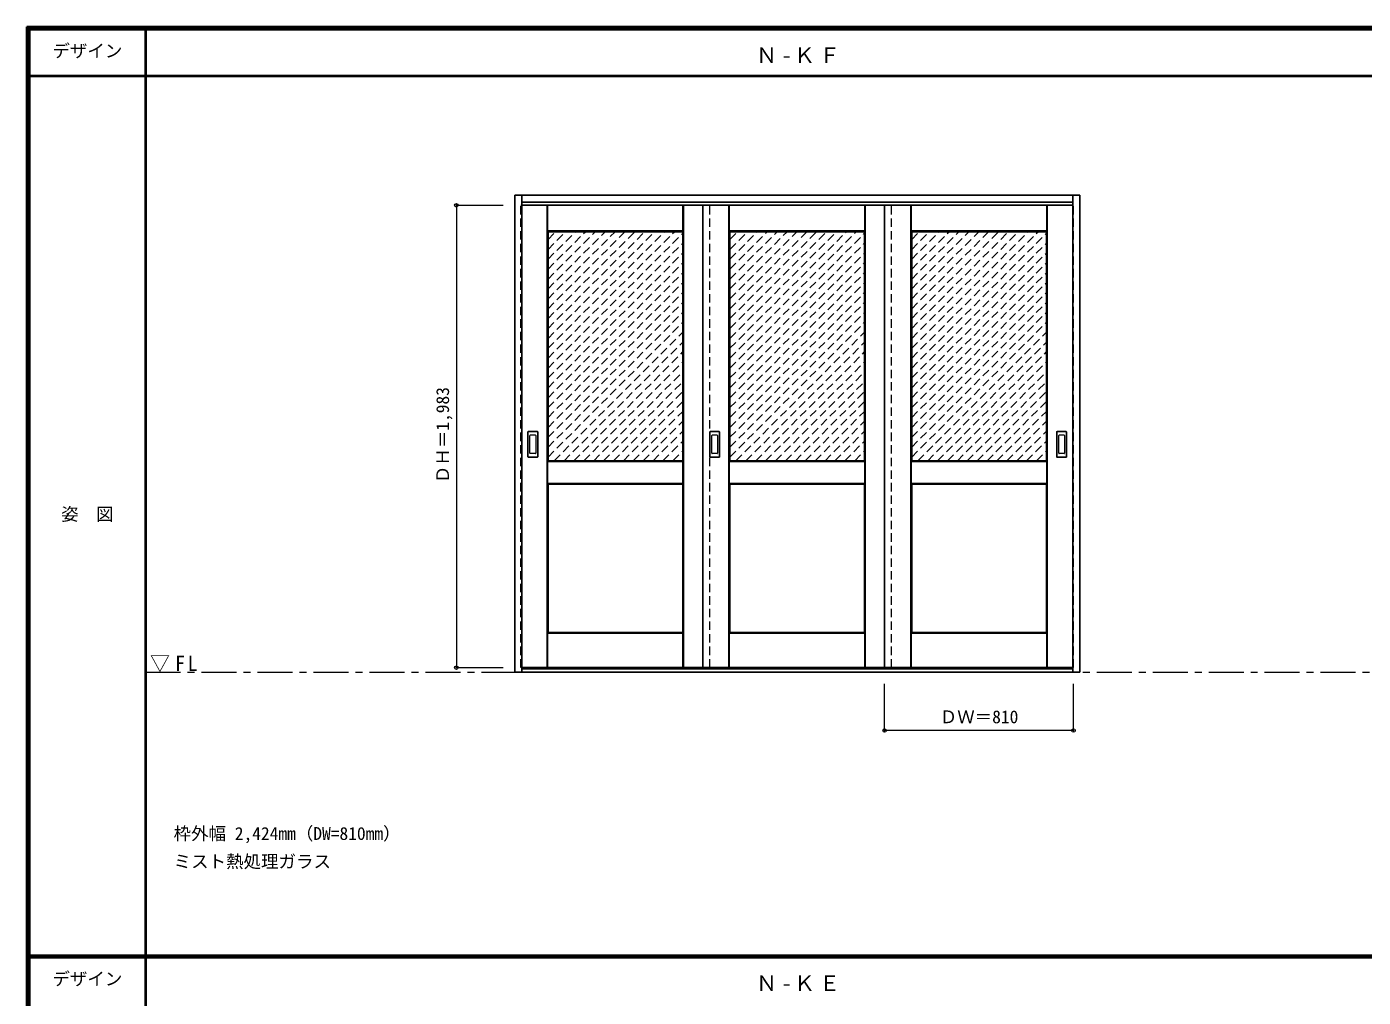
# Model space of a CAD drawing. Units: millimetres, scale not verified. Extents: x -6000 to 5700, y -4307 to 4260.
# Drawn here: x -6000 to -267, y 12 to 4175 of the extents above; entities that cross this region are included whole.
import ezdxf
from ezdxf.enums import TextEntityAlignment as Align

# ---------------------------------------------------------------- set-up
doc = ezdxf.new("R2010")
doc.units = ezdxf.units.MM
doc.header["$LTSCALE"] = 30
doc.header["$PDMODE"] = 32
doc.header["$PDSIZE"] = 15
doc.linetypes.add('CHAIN1', pattern=[8, 5, -1, 1, -1])
doc.linetypes.add('DASHED1', pattern=[1.8, 1.2, -0.6])
for name, color, linetype, lineweight in [('0-1_通り芯', 7, 'CHAIN1', 18), ('0-2_扉', 4, 'DASHED1', 9), ('0-3_仕上げ', 7, 'Continuous', 18), ('0-4_枠', 3, 'Continuous', 25), ('0-6_引手', 3, 'Continuous', 25), ('0-B_寸法', 4, 'Continuous', 9), ('0-C_ハッチ', 4, 'DASHED1', 9), ('F-1_枠', 6, 'Continuous', 40)]:
    doc.layers.add(name, color=color, linetype=linetype, lineweight=lineweight)
doc.layers.add('0-A_文字', color=7, linetype='Continuous')
doc.layers.add('F-A_文字', color=7, linetype='Continuous')
doc.styles.add('ＭＳ ゴシック', font='')
doc.styles.get('ＭＳ ゴシック').set_extended_font_data('MS Gothic')

msp = doc.modelspace()

# ---------------------------------------------------------------- linework, layer by layer
at = {"layer": '0-1_通り芯'}
msp.add_line((-5490, 1406), (5690, 1406), dxfattribs=at)
at = {"layer": '0-2_扉'}
for p, q in [((-3880, 3409), (-3877, 3409)), ((-3070, 1426), (-3070, 3409)), ((-2290, 1426), (-2290, 3409)), ((-1510, 3409), (-1513, 3409))]:
    msp.add_line(p, q, dxfattribs=at)
at = {"layer": '0-2_扉', "color": 3, "linetype": 'Continuous', "lineweight": 25}
for p, q in [((-3877, 3409), (-1513, 3409)), ((-3100, 3409), (-3100, 1426)), ((-2320, 1426), (-2320, 3409)), ((-3877, 1426), (-1513, 1426))]:
    msp.add_line(p, q, dxfattribs=at)
at = {"layer": '0-2_扉'}
for points in [[(-3877, 1426), (-3880, 1426), (-3880, 3409)], [(-1513, 1426), (-1510, 1426), (-1510, 3409)]]:
    msp.add_lwpolyline(points, dxfattribs=at)
at = {"layer": '0-3_仕上げ'}
for p, q in [((-3768, 1426), (-3768, 3409)), ((-3765, 3299.5), (-3765, 3409)), ((-3185, 3299.5), (-3185, 3409)), ((-3183.5, 3298), (-3183.5, 3409)), ((-3182, 1426), (-3182, 3409)), ((-2988, 1426), (-2988, 3409)), ((-2985, 3299.5), (-2985, 3409)), ((-2405, 3299.5), (-2405, 3409)), ((-2403.5, 3298), (-2403.5, 3409)), ((-2402, 1426), (-2402, 3409)), ((-2208, 1426), (-2208, 3409)), ((-2205, 3299.5), (-2205, 3409)), ((-1625, 3299.5), (-1625, 3409)), ((-1623.5, 3298), (-1623.5, 3409)), ((-1622, 1426), (-1622, 3409)), ((-3765, 3299.5), (-3766.5, 3298)), ((-3185, 3299.5), (-3765, 3299.5)), ((-2985, 3299.5), (-2986.5, 3298)), ((-2405, 3299.5), (-2985, 3299.5)), ((-2205, 3299.5), (-2206.5, 3298)), ((-1625, 3299.5), (-2205, 3299.5)), ((-3766.5, 2215.5), (-3766.5, 2310.5)), ((-3765, 2217), (-3765, 2309)), ((-3185, 2309), (-3765, 2309)), ((-3186, 2313), (-3183.5, 2310.5)), ((-3185, 2309), (-3183.5, 2310.5)), ((-3185, 2217), (-3185, 2309)), ((-3183.5, 2215.5), (-3183.5, 2310.5)), ((-2986.5, 2215.5), (-2986.5, 2310.5)), ((-2985, 2217), (-2985, 2309)), ((-2405, 2309), (-2985, 2309)), ((-2406, 2313), (-2403.5, 2310.5)), ((-2405, 2309), (-2403.5, 2310.5)), ((-2405, 2217), (-2405, 2309)), ((-2403.5, 2215.5), (-2403.5, 2310.5)), ((-2206.5, 2215.5), (-2206.5, 2310.5)), ((-2205, 2217), (-2205, 2309)), ((-1625, 2309), (-2205, 2309)), ((-1626, 2313), (-1623.5, 2310.5)), ((-1625, 2309), (-1623.5, 2310.5)), ((-1625, 2217), (-1625, 2309)), ((-1623.5, 2215.5), (-1623.5, 2310.5)), ((-3765, 2217), (-3766.5, 2215.5)), ((-3764, 2213), (-3766.5, 2215.5)), ((-3765, 2217), (-3185, 2217)), ((-2985, 2217), (-2986.5, 2215.5)), ((-2984, 2213), (-2986.5, 2215.5)), ((-2985, 2217), (-2405, 2217)), ((-2205, 2217), (-2206.5, 2215.5)), ((-2204, 2213), (-2206.5, 2215.5)), ((-2205, 2217), (-1625, 2217)), ((-3766.5, 1426), (-3766.5, 1573.5)), ((-3765, 1426), (-3765, 1572)), ((-3185, 1572), (-3765, 1572)), ((-3186, 1576), (-3183.5, 1573.5)), ((-3185, 1572), (-3183.5, 1573.5)), ((-3185, 1426), (-3185, 1572)), ((-3183.5, 1426), (-3183.5, 1573.5)), ((-2986.5, 1426), (-2986.5, 1573.5)), ((-2985, 1426), (-2985, 1572)), ((-2405, 1572), (-2985, 1572)), ((-2406, 1576), (-2403.5, 1573.5)), ((-2405, 1572), (-2403.5, 1573.5)), ((-2405, 1426), (-2405, 1572)), ((-2403.5, 1426), (-2403.5, 1573.5)), ((-2206.5, 1426), (-2206.5, 1573.5)), ((-2205, 1426), (-2205, 1572)), ((-1625, 1572), (-2205, 1572)), ((-1626, 1576), (-1623.5, 1573.5)), ((-1625, 1572), (-1623.5, 1573.5)), ((-1625, 1426), (-1625, 1572)), ((-1623.5, 1426), (-1623.5, 1573.5))]:
    msp.add_line(p, q, dxfattribs=at)
at = {"layer": '0-3_仕上げ', "color": 3, "lineweight": 25}
for p, q in [((-3764, 2313), (-3764, 3295.5)), ((-3186, 3295.5), (-3764, 3295.5)), ((-3186, 2313), (-3186, 3295.5)), ((-2984, 2313), (-2984, 3295.5)), ((-2406, 3295.5), (-2984, 3295.5)), ((-2406, 2313), (-2406, 3295.5)), ((-2204, 2313), (-2204, 3295.5)), ((-1626, 3295.5), (-2204, 3295.5)), ((-1626, 2313), (-1626, 3295.5)), ((-3186, 2313), (-3764, 2313)), ((-2406, 2313), (-2984, 2313)), ((-1626, 2313), (-2204, 2313)), ((-3764, 2213), (-3764, 1576)), ((-3764, 2213), (-3186, 2213)), ((-3186, 2213), (-3186, 1576)), ((-2984, 2213), (-2984, 1576)), ((-2984, 2213), (-2406, 2213)), ((-2406, 2213), (-2406, 1576)), ((-2204, 2213), (-2204, 1576)), ((-2204, 2213), (-1626, 2213)), ((-1626, 2213), (-1626, 1576)), ((-3186, 1576), (-3764, 1576)), ((-2406, 1576), (-2984, 1576)), ((-1626, 1576), (-2204, 1576))]:
    msp.add_line(p, q, dxfattribs=at)
at = {"layer": '0-3_仕上げ'}
for points in [[(-3764, 3295.5), (-3766.5, 3298), (-3766.5, 3409)], [(-2984, 3295.5), (-2986.5, 3298), (-2986.5, 3409)], [(-2204, 3295.5), (-2206.5, 3298), (-2206.5, 3409)], [(-3185, 3299.5), (-3183.5, 3298), (-3186, 3295.5)], [(-2405, 3299.5), (-2403.5, 3298), (-2406, 3295.5)], [(-1625, 3299.5), (-1623.5, 3298), (-1626, 3295.5)], [(-3765, 2309), (-3766.5, 2310.5), (-3764, 2313)], [(-2985, 2309), (-2986.5, 2310.5), (-2984, 2313)], [(-2205, 2309), (-2206.5, 2310.5), (-2204, 2313)], [(-3185, 2217), (-3183.5, 2215.5), (-3186, 2213)], [(-2405, 2217), (-2403.5, 2215.5), (-2406, 2213)], [(-1625, 2217), (-1623.5, 2215.5), (-1626, 2213)], [(-3765, 1572), (-3766.5, 1573.5), (-3764, 1576)], [(-2985, 1572), (-2986.5, 1573.5), (-2984, 1576)], [(-2205, 1572), (-2206.5, 1573.5), (-2204, 1576)]]:
    msp.add_lwpolyline(points, dxfattribs=at)
at = {"layer": '0-4_枠'}
for p, q in [((-3907, 3453), (-1483, 3453)), ((-3907, 1406), (-3907, 3453)), ((-3877, 1406), (-3877, 3453)), ((-1513, 1406), (-1513, 3453)), ((-1483, 1406), (-1483, 3453)), ((-3877, 3423), (-1513, 3423)), ((-1483, 1406), (-3907, 1406)), ((-1513, 1421), (-3877, 1421))]:
    msp.add_line(p, q, dxfattribs=at)
at = {"layer": '0-6_引手'}
for p, q in [((-3850, 2330), (-3850, 2437)), ((-3809.5, 2438.5), (-3848.5, 2438.5)), ((-3808, 2437), (-3808, 2330)), ((-3070, 2330), (-3070, 2437)), ((-3029.5, 2438.5), (-3068.5, 2438.5)), ((-3028, 2437), (-3028, 2330)), ((-1582, 2330), (-1582, 2437)), ((-1541.5, 2438.5), (-1580.5, 2438.5)), ((-1540, 2437), (-1540, 2330)), ((-3809.5, 2328.5), (-3848.5, 2328.5)), ((-3029.5, 2328.5), (-3068.5, 2328.5)), ((-1541.5, 2328.5), (-1580.5, 2328.5))]:
    msp.add_line(p, q, dxfattribs=at)
at = {"layer": '0-6_引手', "color": 7, "lineweight": 18}
for p, q in [((-3841.5, 2346), (-3841.5, 2421)), ((-3818, 2422.5), (-3840, 2422.5)), ((-3816.5, 2421), (-3816.5, 2346)), ((-3061.5, 2346), (-3061.5, 2421)), ((-3038, 2422.5), (-3060, 2422.5)), ((-3036.5, 2421), (-3036.5, 2346)), ((-1573.5, 2346), (-1573.5, 2421)), ((-1550, 2422.5), (-1572, 2422.5)), ((-1548.5, 2421), (-1548.5, 2346)), ((-3818, 2344.5), (-3840, 2344.5)), ((-3038, 2344.5), (-3060, 2344.5)), ((-1550, 2344.5), (-1572, 2344.5))]:
    msp.add_line(p, q, dxfattribs=at)
at = {"layer": '0-6_引手'}
for centre, start, end in [((-3848.5, 2437), 90, 180), ((-3809.5, 2437), 0, 90), ((-3068.5, 2437), 90, 180), ((-3029.5, 2437), 0, 90), ((-1580.5, 2437), 90, 180), ((-1541.5, 2437), 0, 90), ((-3848.5, 2330), 180, 270), ((-3809.5, 2330), 270, 0), ((-3068.5, 2330), 180, 270), ((-3029.5, 2330), 270, 0), ((-1580.5, 2330), 180, 270), ((-1541.5, 2330), 270, 0)]:
    msp.add_arc(centre, 1.5, start, end, dxfattribs=at)
at = {"layer": '0-6_引手', "color": 7, "lineweight": 18}
for centre, start, end in [((-3840, 2421), 90, 180), ((-3818, 2421), 0, 90), ((-3060, 2421), 90, 180), ((-3038, 2421), 0, 90), ((-1572, 2421), 90, 180), ((-1550, 2421), 0, 90), ((-3840, 2346), 180, 270), ((-3818, 2346), 270, 0), ((-3060, 2346), 180, 270), ((-3038, 2346), 270, 0), ((-1572, 2346), 180, 270), ((-1550, 2346), 270, 0)]:
    msp.add_arc(centre, 1.5, start, end, dxfattribs=at)
at = {"layer": '0-B_寸法'}
for p, q in [((-4157, 3409), (-4157, 1426)), ((-4157, 3409), (-3957, 3409)), ((-4157, 1426), (-3957, 1426)), ((-2320, 1156), (-2320, 1356)), ((-1510, 1156), (-1510, 1356)), ((-1510, 1156), (-2320, 1156))]:
    msp.add_line(p, q, dxfattribs=at)
at = {"layer": '0-B_寸法', "color": 7}
for p in [(-4157, 3409), (-4157, 1426), (-2320, 1156), (-1510, 1156)]:
    msp.add_point(p, dxfattribs=at)
at = {"layer": '0-C_ハッチ'}
for p, q in [((-3764, 3220.06), (-3688.56, 3295.5)), ((-3764, 2753.37), (-3221.87, 3295.5)), ((-3764, 3135.21), (-3603.71, 3295.5)), ((-3764, 3177.63), (-3646.13, 3295.5)), ((-3764, 2795.79), (-3264.3, 3295.5)), ((-3764, 2838.22), (-3306.72, 3295.5)), ((-3764, 2880.65), (-3349.15, 3295.5)), ((-3764, 2923.07), (-3391.57, 3295.5)), ((-3764, 2965.5), (-3434, 3295.5)), ((-3764, 3007.93), (-3476.43, 3295.5)), ((-3764, 3050.35), (-3518.85, 3295.5)), ((-3764, 3092.78), (-3561.28, 3295.5)), ((-3764, 3262.49), (-3730.99, 3295.5)), ((-3764, 2710.94), (-3186, 3288.94)), ((-2984, 3220.06), (-2908.56, 3295.5)), ((-2984, 2753.37), (-2441.87, 3295.5)), ((-2984, 3135.21), (-2823.71, 3295.5)), ((-2984, 3177.63), (-2866.13, 3295.5)), ((-2984, 2795.79), (-2484.3, 3295.5)), ((-2984, 2838.22), (-2526.72, 3295.5)), ((-2984, 2880.65), (-2569.15, 3295.5)), ((-2984, 2923.07), (-2611.57, 3295.5)), ((-2984, 2965.5), (-2654, 3295.5)), ((-2984, 3007.93), (-2696.43, 3295.5)), ((-2984, 3050.35), (-2738.85, 3295.5)), ((-2984, 3092.78), (-2781.28, 3295.5)), ((-2984, 3262.49), (-2950.99, 3295.5)), ((-2984, 2710.94), (-2406, 3288.94)), ((-2204, 3220.06), (-2128.56, 3295.5)), ((-2204, 2753.37), (-1661.87, 3295.5)), ((-2204, 3135.21), (-2043.71, 3295.5)), ((-2204, 3177.63), (-2086.13, 3295.5)), ((-2204, 2795.79), (-1704.3, 3295.5)), ((-2204, 2838.22), (-1746.72, 3295.5)), ((-2204, 2880.65), (-1789.15, 3295.5)), ((-2204, 2923.07), (-1831.57, 3295.5)), ((-2204, 2965.5), (-1874, 3295.5)), ((-2204, 3007.93), (-1916.43, 3295.5)), ((-2204, 3050.35), (-1958.85, 3295.5)), ((-2204, 3092.78), (-2001.28, 3295.5)), ((-2204, 3262.49), (-2170.99, 3295.5)), ((-2204, 2710.94), (-1626, 3288.94)), ((-3764, 2668.52), (-3186, 3246.52)), ((-2984, 2668.52), (-2406, 3246.52)), ((-2204, 2668.52), (-1626, 3246.52)), ((-3764, 2626.09), (-3186, 3204.09)), ((-3764, 2583.66), (-3186, 3161.66)), ((-2984, 2626.09), (-2406, 3204.09)), ((-2984, 2583.66), (-2406, 3161.66)), ((-2204, 2626.09), (-1626, 3204.09)), ((-2204, 2583.66), (-1626, 3161.66)), ((-3764, 2541.24), (-3186, 3119.24)), ((-2984, 2541.24), (-2406, 3119.24)), ((-2204, 2541.24), (-1626, 3119.24)), ((-3764, 2498.81), (-3186, 3076.81)), ((-2984, 2498.81), (-2406, 3076.81)), ((-2204, 2498.81), (-1626, 3076.81)), ((-3764, 2456.38), (-3186, 3034.38)), ((-3764, 2413.96), (-3186, 2991.96)), ((-2984, 2456.38), (-2406, 3034.38)), ((-2984, 2413.96), (-2406, 2991.96)), ((-2204, 2456.38), (-1626, 3034.38)), ((-2204, 2413.96), (-1626, 2991.96)), ((-3764, 2371.53), (-3186, 2949.53)), ((-2984, 2371.53), (-2406, 2949.53)), ((-2204, 2371.53), (-1626, 2949.53)), ((-3764, 2329.1), (-3186, 2907.1)), ((-2984, 2329.1), (-2406, 2907.1)), ((-2204, 2329.1), (-1626, 2907.1)), ((-3737.68, 2313), (-3186, 2864.68)), ((-3695.25, 2313), (-3186, 2822.25)), ((-2957.68, 2313), (-2406, 2864.68)), ((-2915.25, 2313), (-2406, 2822.25)), ((-2177.68, 2313), (-1626, 2864.68)), ((-2135.25, 2313), (-1626, 2822.25)), ((-3652.83, 2313), (-3186, 2779.83)), ((-2872.83, 2313), (-2406, 2779.83)), ((-2092.83, 2313), (-1626, 2779.83)), ((-3610.4, 2313), (-3186, 2737.4)), ((-3567.97, 2313), (-3186, 2694.97)), ((-2830.4, 2313), (-2406, 2737.4)), ((-2787.97, 2313), (-2406, 2694.97)), ((-2050.4, 2313), (-1626, 2737.4)), ((-2007.97, 2313), (-1626, 2694.97)), ((-3525.55, 2313), (-3186, 2652.55)), ((-2745.55, 2313), (-2406, 2652.55)), ((-1965.55, 2313), (-1626, 2652.55)), ((-3483.12, 2313), (-3186, 2610.12)), ((-2703.12, 2313), (-2406, 2610.12)), ((-1923.12, 2313), (-1626, 2610.12)), ((-3440.69, 2313), (-3186, 2567.69)), ((-3398.27, 2313), (-3186, 2525.27)), ((-2660.69, 2313), (-2406, 2567.69)), ((-2618.27, 2313), (-2406, 2525.27)), ((-1880.69, 2313), (-1626, 2567.69)), ((-1838.27, 2313), (-1626, 2525.27)), ((-3355.84, 2313), (-3186, 2482.84)), ((-2575.84, 2313), (-2406, 2482.84)), ((-1795.84, 2313), (-1626, 2482.84)), ((-3313.41, 2313), (-3186, 2440.41)), ((-2533.41, 2313), (-2406, 2440.41)), ((-1753.41, 2313), (-1626, 2440.41)), ((-3270.99, 2313), (-3186, 2397.99)), ((-3228.56, 2313), (-3186, 2355.56)), ((-2490.99, 2313), (-2406, 2397.99)), ((-2448.56, 2313), (-2406, 2355.56)), ((-1710.99, 2313), (-1626, 2397.99)), ((-1668.56, 2313), (-1626, 2355.56))]:
    msp.add_line(p, q, dxfattribs=at)
at = {"layer": 'F-1_枠'}
for p, q in [((-6000, 4175), (5700, 4175)), ((-6000, 4175), (-6000, -4205)), ((-6000, 4170), (5700, 4170)), ((-6000, 4165), (5700, 4165)), ((-5995, 4175), (-5995, -4205)), ((-5990, 4175), (-5990, -4205)), ((-5490, 4175), (-5490, -3790)), ((-6000, 3965), (5700, 3965)), ((-6000, 190.5), (5700, 190.5)), ((-6000, 187.5), (5700, 187.5)), ((-6000, 184.5), (5700, 184.5))]:
    msp.add_line(p, q, dxfattribs=at)

# ---------------------------------------------------------------- texts
at = {"layer": '0-A_文字', "style": 'ＭＳ ゴシック'}
for s, p in [('枠外幅 2,424mm（DW=810mm）', (-5370, 670.5)), ('ミスト熱処理ガラス', (-5370, 550.5))]:
    msp.add_text(s, height=54.99, dxfattribs=at).set_placement(p, align=Align.BOTTOM_LEFT)
at = {"layer": '0-A_文字', "char_height": 65.98, "attachment_point": 7, "style": 'ＭＳ ゴシック'}
for s, insert in [('\\T1.2;Ｎ-ＫＦ', (-2871.25, 4020)), ('\\T1.26;\\W0.95;▽FL', (-5471.25, 1406)), ('\\T1.2;Ｎ-ＫＥ', (-2871.25, 39.5))]:
    msp.add_mtext(s, dxfattribs=dict(at, insert=insert))
at = {"layer": '0-B_寸法', "color": 7, "style": 'ＭＳ ゴシック'}
msp.add_text('ＤＨ＝1,983', height=54.99, rotation=90, dxfattribs=at).set_placement((-4172, 2217.25), align=Align.BOTTOM_LEFT)
msp.add_text('ＤＷ＝810', height=54.99, dxfattribs=at).set_placement((-2083.75, 1171), align=Align.BOTTOM_LEFT)
at = {"layer": 'F-A_文字', "style": 'ＭＳ ゴシック'}
for s, p in [('デザイン', (-5890, 4027.5)), ('姿\u3000図', (-5852.5, 2040.25)), ('デザイン', (-5890, 47))]:
    msp.add_text(s, height=54.99, dxfattribs=at).set_placement(p, align=Align.BOTTOM_LEFT)

doc.saveas('drawing.dxf')
